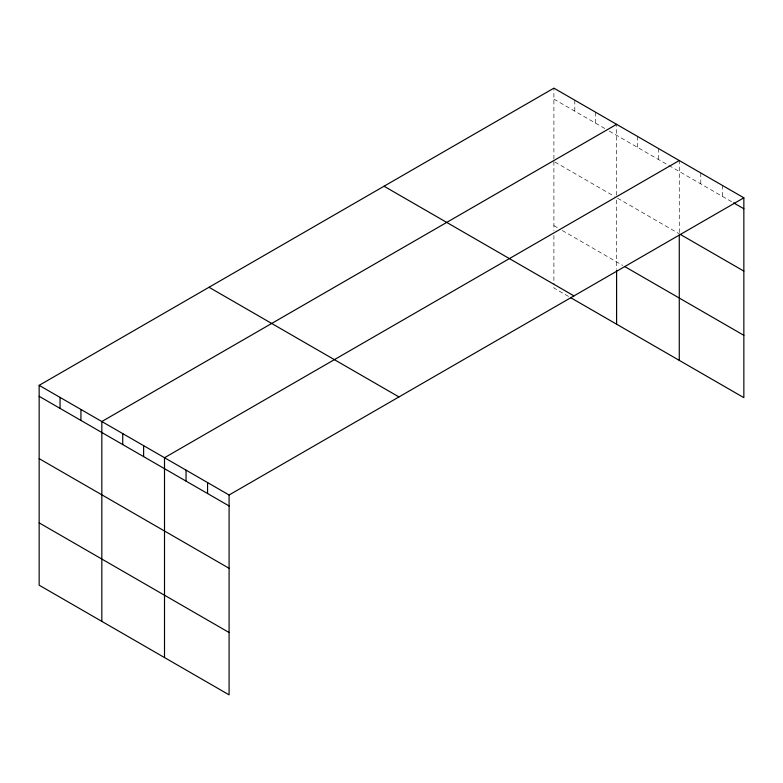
<?xml version="1.0" encoding="UTF-8"?>
<svg xmlns="http://www.w3.org/2000/svg" width="783" height="783" viewBox="0 0 783 783"><rect width="100%" height="100%" fill="white"/><g stroke="black" fill="none" stroke-linecap="round" stroke-linejoin="round"><path stroke-width="0.59" stroke-dasharray="3.92 2.94" d="M553.904 158.998L553.904 88.146M616.593 195.192L616.593 124.34M679.272 232.6L679.272 160.525M553.904 99.118L605.093 128.666M609.272 131.084L667.782 164.861M668.819 165.458L732.575 202.268M554.951 162.052L614.498 196.425M617.63 198.236L679.272 233.823M553.904 225.661L558.083 228.078M562.263 230.486L622.857 265.476M568.536 296.444L553.904 287.997L553.904 283.103M722.327 185.385L722.327 196.347M700.795 172.955L700.795 183.917M658.376 148.467L658.376 159.429M637.479 136.399L637.479 147.361M616.593 200.056L616.593 269.186M595.697 112.272L595.697 123.234M574.8 100.214L574.8 111.176M553.904 161.445L553.904 230.554M553.904 235.438L553.904 281.88"/><path stroke-width="1.17" d="M570.621 297.648L743.85 397.656L743.85 197.815L553.904 88.146L39.15 385.344L39.15 585.185L229.096 694.854L229.096 495.003L39.15 385.344M616.593 124.34L101.829 421.528L101.829 621.379M679.272 160.525L164.508 457.722L164.508 657.563M229.096 495.003L743.85 197.815M733.602 202.856L743.85 208.777M680.29 234.411L743.85 271.104M624.942 266.68L743.85 335.33M384.042 186.227L573.978 295.886M209.022 287.273L398.958 396.932M39.15 396.306L229.096 505.965M39.15 458.632L229.096 568.301M39.15 522.858L229.096 632.517M679.272 235.037L679.272 360.376M616.593 270.409L616.593 324.182M207.564 482.573L207.564 493.544M186.041 470.152L186.041 481.114M143.622 445.654L143.622 456.616M122.725 433.596L122.725 444.558M80.933 409.47L80.933 420.432M60.046 397.402L60.046 408.364"/></g></svg>
